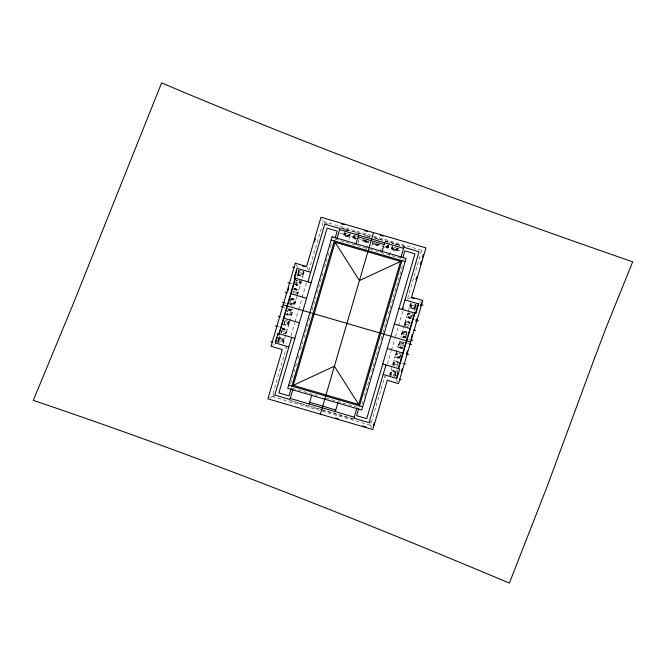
<?xml version="1.0" encoding="UTF-8"?>
<svg xmlns="http://www.w3.org/2000/svg" width="666" height="666" viewBox="0 0 666 666"><rect width="100%" height="100%" fill="white"/><g stroke="black" fill="none" stroke-linecap="round" stroke-linejoin="round"><path stroke-width="0.5" stroke-dasharray="3.33 2.5" d="M277.947 338.453L278.296 337.246L284.565 339.077M277.905 342.54L279.911 335.689M297.094 276.931L299.092 270.071M283.142 343.914L293.082 309.94L286.047 307.883M297.252 295.671L294.314 305.719L287.279 303.654M297.452 294.988L304.104 272.261M269.564 397.935L272.111 396.536L286.513 347.294L283.108 349.159M308.907 270.704L323.31 221.462L322.377 219.763M273.976 393.864L273.401 395.829L276.307 396.686M290.959 335.797L294.697 323.002M294.98 322.053L298.418 310.273M298.709 309.29L301.865 298.493M302.148 297.544L306.46 282.792M290.634 383.458L296.736 362.604M297.893 358.633L299.342 353.671M300.508 349.7L302.83 341.758M303.987 337.779L310.672 314.943M312.121 309.981L315.892 297.069M317.058 293.098L323.443 271.253M324.608 267.282L329.254 251.398M330.411 247.427L331.576 243.456M344.289 231.959L343.273 235.414L349.542 237.246M344.688 230.578L345.046 229.362M348.942 239.285L350.599 233.616M353.438 235.573L352.672 238.162L355.361 238.952M358.058 243.007L359.29 238.786M362.387 239.693L362.029 240.901L368.298 242.732M366.558 248.684L368.806 241M369.713 237.887L370.063 236.68L339.31 227.689M371.778 245.962L372.918 242.049M378.987 244.547L378.638 245.754L372.369 243.923M380.278 251.631L382.084 245.446M388.753 245.896L387.995 248.493L384.415 247.444M389.002 245.03L389.76 242.441M389.385 255.353L392.898 243.356M398.401 247.785L397.394 251.24L391.125 249.409M398.809 246.395L399.159 245.188M403.654 247.194L403.962 246.129L372.227 236.846M361.979 404.32L362.853 401.34M364.302 396.378L370.396 375.524M371.561 371.553L379.687 343.748M380.852 339.777L382.009 335.806M382.883 332.825L387.237 317.932M388.403 313.961L402.922 264.319M369.83 424.026L370.696 421.079M387.387 363.994L391.125 351.198M391.408 350.249L394.846 338.47M395.421 336.513L398.293 326.69M398.576 325.741L402.888 310.989M403.155 310.073L404.037 307.059M371.936 427.872L370.537 425.316L384.94 376.082L386.33 378.629M407.625 298.501L421.736 250.241L423.434 249.309M389.493 375.391L399.525 341.067L406.56 343.123M410.697 302.863L400.765 336.846L407.8 338.902M394.747 376.706L396.753 369.855M413.936 311.097L415.942 304.237M396.936 373.176L397.802 370.229M397.086 247.935L395.637 249.375L397.086 247.935A2.04 2.04 0 0 1 393.073 247.402M295.821 281.66L297.269 280.22L296.778 280.419M396.578 366.566L398.018 365.118L396.578 362.62M272.685 345.396L274.384 344.464M408.183 299.017L410.731 297.619M419.455 302.314L421.153 301.382M289.652 310.206L287.088 311.538L290.984 312.77M285.056 320.962L286.763 320.071M281.618 330.536A2.04 2.04 0 0 0 281.393 331.019L281.835 333.008L281.393 331.019L283.949 329.687M409.89 317.099L412.454 315.767L412.013 313.769L412.321 314.21M407.084 326.706L408.791 325.816M404.195 336.571L405.902 335.689M392.674 375.982L395.229 374.65L395.096 373.093L394.788 372.66L395.229 374.65L391.342 373.418M291.084 299.9L291.575 299.692L290.126 301.14L294.072 302.197M399.875 356.751L399.384 356.951L400.832 355.511L396.886 354.445M394.13 247.136L396.095 247.669M411.297 305.17L415.243 306.235L414.285 307.476L413.794 307.675L415.243 306.235L413.802 303.729M296.811 281.926L299.767 282.725M296.961 292.332L293.015 291.267A2.04 2.04 0 0 1 293.54 290.351M399.775 344.58L403.713 345.646A2.04 2.04 0 0 1 403.513 346.137M394.072 364.061L398.018 365.118A2.04 2.04 0 0 1 397.818 365.617M282.55 341.608L278.604 340.542L279.554 339.31L280.053 339.102L278.604 340.542L280.045 343.048A2.04 2.04 0 0 1 278.904 339.901A2.04 2.04 0 0 1 282.251 339.91A2.04 2.04 0 0 1 281.102 343.048M323.31 221.462L371.528 235.564M373.509 236.139L421.736 250.241M324.017 222.752L327.888 223.884M341.483 227.864L370.246 236.272M374.084 237.854L404.895 246.861M343.156 229.504L347.119 230.669M339.926 233.183L356.785 238.12M357.775 238.411L368.689 241.6M371.661 242.466L381.576 245.371M385.547 246.528L401.415 251.165M381.726 246.661L382.983 247.028M335.006 239.069L366.716 248.343M369.688 249.209L404.37 259.349M296.57 274.75L302.839 276.581M409.282 307.709L415.542 309.54M290.001 283.308L291.983 283.891M293.748 284.407L300.008 286.238M406.46 317.366L413.494 319.422M414.485 319.713L416.466 320.296M292.707 287.962L298.967 289.793M405.419 320.92L411.68 322.752M289.818 297.835L296.087 299.667M402.53 330.794L408.799 332.625M284.307 302.789L286.288 303.371M408.791 339.194L410.772 339.768M283.067 307.009L285.056 307.592M407.55 343.415L409.54 343.989M285.048 314.161L291.308 315.992M397.76 347.119L404.021 348.951M282.159 324.026L288.428 325.857M394.871 356.984L401.14 358.816M277.372 326.49L279.362 327.073M280.353 327.356L287.387 329.412M393.831 360.539L400.865 362.604M401.856 362.887L403.846 363.47M391.009 370.204L397.269 372.036M292.449 388.295L317.216 395.546M326.14 398.151L359.823 408M320.746 409.215L290.001 400.224L289.877 400.649L320.621 409.64M321.736 409.507L353.48 418.781M322.61 410.223L353.355 419.214M272.111 396.536L319.339 410.348M322.319 411.222L370.537 425.316M356.66 236.164L354.712 235.548L355.153 237.537L354.712 235.548A2.04 2.04 0 0 0 356.568 238.203M346.287 233.108L348.235 233.716M302.506 273.36L298.609 272.128L298.743 273.684L299.051 274.126L298.609 272.128L301.174 270.796A2.04 2.04 0 0 0 298.518 272.835A2.04 2.04 0 0 0 301.34 274.633A2.04 2.04 0 0 0 302.064 271.362M408.558 314.535L412.454 315.767M405.744 324.142L409.64 325.374L409.199 323.385L409.507 323.818A2.04 2.04 0 0 0 406.751 322.952A2.04 2.04 0 0 0 405.885 325.699M402.863 334.016L405.785 334.931M285.173 321.711L288.095 322.635M281.393 331.019L285.289 332.251M287.529 313.536L287.221 313.095A2.04 2.04 0 0 0 289.976 313.969A2.04 2.04 0 0 0 290.842 311.213A2.04 2.04 0 0 0 288.095 310.339M402.272 343.14L403.713 345.646L402.272 347.086L402.764 346.886A2.04 2.04 0 0 1 399.891 345.97A2.04 2.04 0 0 1 401.049 343.19A2.04 2.04 0 0 1 403.721 344.588M399.392 353.005L400.349 354.678M296.303 282.492L297.261 284.166M294.455 293.773L293.015 291.267L294.455 289.827L293.964 290.035A2.04 2.04 0 0 1 296.87 291.025A2.04 2.04 0 0 1 295.513 293.773M290.609 301.973L291.566 303.638M396.212 379.379L397.602 381.926M307.043 267.299L308.441 269.855M296.237 264.852L297.635 267.407M406.16 337.229A2.93 2.93 0 0 1 402.339 336.197A2.93 2.93 0 0 1 403.03 332.301A2.93 2.93 0 0 1 406.968 332.65M406.318 337.52A3.263 3.263 0 0 1 402.056 336.38A3.263 3.263 0 0 1 402.822 332.034A3.263 3.263 0 0 1 407.217 332.426M405.977 336.879A2.539 2.539 0 0 1 402.564 335.797A2.539 2.539 0 0 1 403.638 332.376A2.539 2.539 0 0 1 407.059 333.458M406.193 336.13A2.04 2.04 0 0 1 402.997 335.572A2.04 2.04 0 0 1 404.37 332.634A2.04 2.04 0 0 1 406.851 334.715M404.836 325.391A2.93 2.93 0 0 1 409.856 322.785M404.512 325.466A3.263 3.263 0 0 1 410.589 323.251M405.219 325.308A2.539 2.539 0 0 1 409.565 323.052M406.601 326.482A2.04 2.04 0 0 1 406.185 326.14M411.213 318.34A3.263 3.263 0 0 1 408.3 312.745M411.055 317.624A2.539 2.539 0 0 1 409.332 312.903M412.754 313.977A2.539 2.539 0 0 1 412.978 314.602M411.138 318.007A2.93 2.93 0 0 1 408.524 312.987M412.229 316.25A2.04 2.04 0 0 1 409.565 316.958A2.04 2.04 0 0 1 408.616 314.369A2.04 2.04 0 0 1 411.122 313.203M412.013 313.769A2.04 2.04 0 0 1 412.504 314.71M416.1 304.945A2.93 2.93 0 0 1 415.8 307.168M415.334 307.775A2.93 2.93 0 0 1 410.939 307.484A2.93 2.93 0 0 1 411.804 303.163M415.576 308.017A3.263 3.263 0 0 1 410.672 307.684A3.263 3.263 0 0 1 411.638 302.872M415.467 304.437A2.539 2.539 0 0 1 414.535 307.9A2.539 2.539 0 0 1 411.072 306.968A2.539 2.539 0 0 1 412.004 303.505M415.035 304.687A2.04 2.04 0 0 1 414.285 307.476A2.04 2.04 0 0 1 411.496 306.718A2.04 2.04 0 0 1 412.246 303.929M414.294 303.937A2.04 2.04 0 0 1 414.718 304.262M378.421 243.997A2.93 2.93 0 0 1 373.817 243.381M377.822 239.385A2.93 2.93 0 0 1 378.43 239.852M378.663 244.231A3.263 3.263 0 0 1 373.201 242.757M375.516 238.769A3.263 3.263 0 0 1 378.671 239.618M378.146 243.714A2.539 2.539 0 0 1 374.159 243.182M376.881 243.898A2.04 2.04 0 0 1 375.824 243.889M375.333 243.689A2.04 2.04 0 0 1 374.583 242.94M388.544 245.421A2.93 2.93 0 0 1 384.948 247.486M386.48 241.825A2.93 2.93 0 0 1 387.179 242.124M388.869 245.504A3.263 3.263 0 0 1 384.865 247.81M384.873 241.5A3.263 3.263 0 0 1 388.028 242.349M388.161 245.313A2.539 2.539 0 0 1 385.714 247.194M387.479 245.679A2.04 2.04 0 0 1 385.714 246.695M397.943 248.168A2.93 2.93 0 0 1 394.355 250.233A2.93 2.93 0 0 1 392.282 246.645M395.121 244.472A2.93 2.93 0 0 1 396.578 244.872M398.268 248.251A3.263 3.263 0 0 1 394.264 250.558A3.263 3.263 0 0 1 391.966 246.553M395.121 244.139A3.263 3.263 0 0 1 396.753 244.58M397.56 248.068A2.539 2.539 0 0 1 394.139 249.75A2.539 2.539 0 0 1 392.915 246.137M403.205 347.652A2.93 2.93 0 0 1 399.342 346.786A2.93 2.93 0 0 1 399.866 342.865A2.93 2.93 0 0 1 403.821 343.048M402.58 348.268A3.263 3.263 0 0 1 398.593 344.264A3.263 3.263 0 0 1 404.054 342.807M403.005 347.311A2.539 2.539 0 0 1 399.55 346.378A2.539 2.539 0 0 1 400.482 342.915A2.539 2.539 0 0 1 403.946 343.847M400.316 357.517A2.93 2.93 0 0 1 396.786 352.905M399.7 358.133A3.263 3.263 0 0 1 396.553 352.672M400.649 356.776A2.539 2.539 0 0 1 397.061 356.768A2.539 2.539 0 0 1 397.069 353.188M401.057 353.713A2.539 2.539 0 0 1 401.307 354.329M400.299 356.427A2.04 2.04 0 0 1 397.086 356.002A2.04 2.04 0 0 1 398.335 353.005M400.632 353.962A2.04 2.04 0 0 1 400.832 354.454M392.898 365.434A3.263 3.263 0 0 1 398.876 362.962M393.598 365.243A2.539 2.539 0 0 1 397.843 362.804M393.215 365.343A2.93 2.93 0 0 1 398.584 363.128M395.021 366.358A2.04 2.04 0 0 1 394.605 366.034M394.28 365.609A2.04 2.04 0 0 1 395.03 362.82A2.04 2.04 0 0 1 397.818 363.569M390.684 375.391A2.93 2.93 0 0 1 393.415 371.112A2.93 2.93 0 0 1 395.754 375.607M396.395 375.016A3.263 3.263 0 0 1 396.037 375.791M390.393 375.541A3.263 3.263 0 0 1 392.174 370.97A3.263 3.263 0 0 1 396.47 373.335M391.034 375.208A2.539 2.539 0 0 1 392.116 371.786A2.539 2.539 0 0 1 395.537 372.868A2.539 2.539 0 0 1 394.455 376.29M391.783 375.416A2.04 2.04 0 0 1 392.341 372.227A2.04 2.04 0 0 1 395.279 373.593A2.04 2.04 0 0 1 393.198 376.074M290.642 299.126A2.93 2.93 0 0 1 294.638 300.208A2.93 2.93 0 0 1 293.564 304.204A2.93 2.93 0 0 1 289.56 303.13M291.258 298.518A3.263 3.263 0 0 1 295.254 302.514A3.263 3.263 0 0 1 289.785 303.971M290.309 299.875A2.539 2.539 0 0 1 294.181 300.216A2.539 2.539 0 0 1 293.165 303.971A2.539 2.539 0 0 1 289.652 302.322M290.659 300.224A2.04 2.04 0 0 1 293.773 300.499A2.04 2.04 0 0 1 292.957 303.521A2.04 2.04 0 0 1 290.126 302.197M294.23 288.969A2.93 2.93 0 0 1 297.053 293.873M294.147 288.644A3.263 3.263 0 0 1 297.286 294.114M293.723 289.602A2.539 2.539 0 0 1 297.186 290.534A2.539 2.539 0 0 1 296.253 293.997M293.215 292.824A2.04 2.04 0 0 1 293.015 292.324M300.949 281.352A3.263 3.263 0 0 1 295.488 284.499M299.592 280.403A2.539 2.539 0 0 1 299.334 284.207A2.539 2.539 0 0 1 295.596 283.458M296.528 279.995A2.539 2.539 0 0 1 297.144 279.737M300.333 280.727A2.93 2.93 0 0 1 295.721 284.257M298.818 280.419A2.04 2.04 0 0 1 298.818 283.957A2.04 2.04 0 0 1 295.754 282.184M296.353 280.744A2.04 2.04 0 0 1 297.269 280.22M303.155 271.395A2.93 2.93 0 0 1 301.556 275.499A2.93 2.93 0 0 1 297.694 273.376M298.085 271.17A2.93 2.93 0 0 1 298.576 270.587M303.455 271.237A3.263 3.263 0 0 1 301.673 275.816A3.263 3.263 0 0 1 297.369 273.451M297.802 270.987A3.263 3.263 0 0 1 298.351 270.338M302.805 271.578A2.539 2.539 0 0 1 301.423 275.125A2.539 2.539 0 0 1 298.085 273.293M298.027 272.635A2.539 2.539 0 0 1 299.384 270.496M367.366 241.492A2.93 2.93 0 0 1 363.161 239.527M366.899 236.105A2.93 2.93 0 0 1 367.59 236.43M368.223 241.3A3.263 3.263 0 0 1 362.828 239.602M366.999 235.781A3.263 3.263 0 0 1 368.423 236.696M367.191 241.15A2.539 2.539 0 0 1 364.144 240.609M363.769 240.068A2.539 2.539 0 0 1 363.544 239.444M366.958 240.709A2.04 2.04 0 0 1 364.918 240.617M355.777 238.952A2.93 2.93 0 0 1 353.871 235.281M358.233 233.691A2.93 2.93 0 0 1 358.824 234.182M355.677 239.269A3.263 3.263 0 0 1 353.405 236.014M355.153 233.267A3.263 3.263 0 0 1 359.066 233.957M356.551 238.694A2.539 2.539 0 0 1 354.245 235.398M350.058 234.29A2.93 2.93 0 0 1 346.378 236.205A2.93 2.93 0 0 1 344.472 232.534M346.628 230.553A2.93 2.93 0 0 1 348.143 230.619M350.524 233.558A3.263 3.263 0 0 1 346.695 236.63A3.263 3.263 0 0 1 344.147 232.426M346.553 230.228A3.263 3.263 0 0 1 349.017 230.661M349.683 234.174A2.539 2.539 0 0 1 344.73 233.3M349.209 234.024A2.04 2.04 0 0 1 345.221 233.325M288.403 309.29A2.93 2.93 0 0 1 291.825 313.037A2.93 2.93 0 0 1 286.871 314.136M288.328 308.966A3.263 3.263 0 0 1 292.149 313.137A3.263 3.263 0 0 1 286.63 314.36M287.862 309.906A2.539 2.539 0 0 1 291.175 310.789A2.539 2.539 0 0 1 290.576 314.169A2.539 2.539 0 0 1 287.163 313.869M287.312 311.055A2.04 2.04 0 0 1 287.654 310.647M289.011 321.387A2.93 2.93 0 0 1 283.991 324.001M289.335 321.312A3.263 3.263 0 0 1 283.741 324.225M288.628 321.47A2.539 2.539 0 0 1 283.899 323.193M288.145 321.578A2.04 2.04 0 0 1 286.322 324.059A2.04 2.04 0 0 1 284.107 321.928M287.654 320.646A2.04 2.04 0 0 1 287.962 321.079M281.835 328.738A3.263 3.263 0 0 1 285.539 334.041M282.168 329.379A2.539 2.539 0 0 1 285.589 330.461A2.539 2.539 0 0 1 284.507 333.882M281.984 329.029A2.93 2.93 0 0 1 285.314 333.791M282.392 329.82A2.04 2.04 0 0 1 285.331 331.193A2.04 2.04 0 0 1 283.25 333.674M281.835 333.008A2.04 2.04 0 0 1 281.343 332.076M278.038 339.61A2.93 2.93 0 0 1 282.65 339.011A2.93 2.93 0 0 1 282.034 343.614M277.747 341.833A2.93 2.93 0 0 1 277.647 341.075M278.271 338.769A3.263 3.263 0 0 1 283.167 339.094A3.263 3.263 0 0 1 282.201 343.906M277.422 341.916A3.263 3.263 0 0 1 277.314 341.075M278.38 342.341A2.539 2.539 0 0 1 279.121 339.002A2.539 2.539 0 0 1 282.517 339.452A2.539 2.539 0 0 1 282.367 342.873M387.687 245.188L386.238 246.628L387.687 245.188M345.754 234.79L345.313 232.8L345.754 234.79M406.626 333.683L406.318 333.25L406.76 335.239L406.626 333.683M284.64 323.401L284.199 321.403L284.64 323.401"/><path stroke-width="1" d="M287.895 290.959L288.769 287.962M275.591 343.023L277.256 337.312M277.814 335.406L278.371 333.508M294.622 277.938L296.57 271.278M278.946 333.674L295.196 278.105M279.112 334.457L287.437 305.994M287.72 305.011L295.471 278.513M314.535 241.7L315.401 238.744M291.65 337.387L274.775 395.08L289.943 399.508L292.84 389.593M307.9 281.818L324.767 224.126L339.926 228.563L337.029 238.478M291.267 388.211L289.011 395.904L278.896 392.948L327.089 228.147L337.204 231.102L335.198 237.953M291.875 386.114L334.34 240.892M293.256 385.356L335.098 242.266L400.591 261.422L358.749 404.512L293.256 385.356L334.399 366.2L358.749 404.512M309.174 403.979L311.813 394.946M355.894 244.189L358.541 235.156M320.371 414.194L373.476 232.592M335.306 411.621L337.945 402.589M382.034 251.831L384.673 242.799M356.818 408.308L353.912 418.223L369.072 422.652L385.947 364.96M401.007 257.184L403.904 247.269L419.064 251.706L402.197 309.39M358.641 408.824L356.643 415.676L366.75 418.639L414.943 253.838L404.828 250.874L402.83 257.734M359.498 405.885L401.964 260.664M373.26 425.765L374.125 422.81M415.917 279.895L416.783 276.939M420.529 264.136L421.387 261.18M422.544 257.243L423.41 254.287M398.568 367.599L406.135 341.725M406.685 339.843L408.15 334.832M408.608 333.25L414.735 312.321M398.643 368.681L414.893 313.103M396.72 377.406L398.11 372.652M415.467 313.278L418.256 303.763M401.282 371.795L402.156 368.798M406.535 353.829L407.409 350.832M411.205 337.853L412.079 334.856M415.875 321.886L416.75 318.889M420.546 305.91L421.42 302.913M400.591 261.422L359.44 280.577L335.098 242.266M341.55 223.942L344.53 224.808M364.36 230.611L367.341 231.477M380.228 235.248L383.208 236.122M339.618 229.628L403.596 248.335M358.058 236.813L384.19 244.455M331.144 239.96L405.161 261.605M302.347 265.925L305.17 266.75M411.671 297.893L414.493 298.718M292.607 267.024L294.597 267.599M310.681 272.302L296.953 268.29L294.172 277.805L311.122 282.759M404.978 299.875L418.698 303.896L415.917 313.403L398.976 308.45M421.062 304.587L423.052 305.161M288.012 282.734L290.001 283.308M416.466 320.296L418.456 320.87M290.651 293.648L306.576 298.301M394.43 323.992L410.348 328.646M285.206 292.341L287.188 292.923M413.661 329.903L415.642 330.486M282.317 302.206L284.307 302.789M410.772 339.768L412.762 340.351M283.175 304.745L410.672 342.033M281.085 306.427L283.067 307.009M409.54 343.989L411.521 344.572M278.197 316.3L280.186 316.874M406.651 353.862L408.641 354.437M283.491 318.132L299.417 322.785M387.271 348.476L403.188 353.13M275.391 325.907L277.372 326.49M403.846 363.47L405.827 364.052M294.871 338.328L277.922 333.375L275.141 342.89L288.869 346.903M382.725 364.019L399.667 368.972L396.886 378.488L383.166 374.475M270.796 341.616L272.777 342.199M399.25 379.179L401.232 379.762M288.678 385.181L362.695 406.826M309.657 402.331L335.789 409.973M290.251 398.443L354.229 417.157M335.431 417.907L338.403 418.781M362.82 425.924L365.692 426.764M295.329 263.187L271.02 346.312L282.292 349.608L267.89 398.851L372.843 429.537L387.246 380.294L398.518 383.591L422.827 300.474L411.555 297.178L425.949 247.935L320.995 217.241L306.601 266.483L295.329 263.187M332.076 236.763L287.745 388.378L361.763 410.023L406.102 258.408L332.076 236.763M594.646 357.892L546.977 486.913L509.365 583.1C352.705 517.132 194.389 454.72 33.3 400.366L73.235 303.829L161.605 82.9C316.333 148.493 473.959 206.768 632.7 261.83L606.784 325.949L594.646 357.892"/></g></svg>
